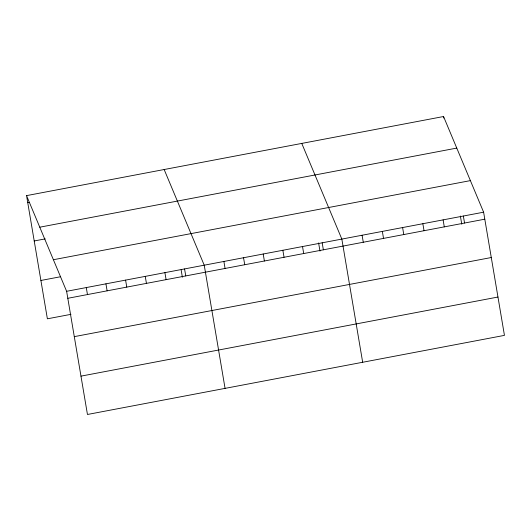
<?xml version="1.0" encoding="UTF-8"?>
<svg xmlns="http://www.w3.org/2000/svg" width="531" height="531" viewBox="0 0 531 531"><rect width="100%" height="100%" fill="white"/><g stroke="black" fill="none" stroke-linecap="round" stroke-linejoin="round"><path stroke-width="0.8" d="M26.55 195.627L443.544 116.521L483.615 212.188L504.45 335.373L87.456 414.479L66.621 291.3L26.55 195.627L47.385 318.812L70.975 314.332M27.731 202.623L29.305 202.331M39.772 227.195L456.766 148.089M34.216 240.968L45.228 238.877M53.399 259.725L470.393 180.62M40.9 280.468L60.561 276.737M66.621 291.3L483.615 212.188M67.802 298.296L484.796 219.19M74.287 336.641L491.281 257.528M80.971 376.14L497.965 297.035M301.767 143.416L341.838 239.089L362.673 362.268M164.159 169.522L204.229 265.195L225.064 388.373M463.364 216.031L464.545 223.033M443.544 116.521L443.81 118.074M460.377 216.044L461.758 224.201M443.106 219.874L444.288 226.876M422.855 223.717L424.037 230.72M402.598 227.56L403.786 234.563M382.347 231.403L383.528 238.399M362.089 235.246L363.277 242.242M322.178 242.813L323.359 249.816M318.6 242.939L319.981 251.097M302.517 246.543L303.705 253.546M282.864 250.274L284.045 257.276M263.203 254.004L264.385 261.006M243.543 257.734L244.731 264.737M223.89 261.464L225.071 268.46M184.569 268.925L185.757 275.921M181.131 269.861L182.372 277.202M164.909 272.649L166.097 279.651M145.255 276.379L146.437 283.381M125.595 280.109L126.776 287.112M105.934 283.839L107.123 290.842M86.281 287.57L87.462 294.566"/></g></svg>
